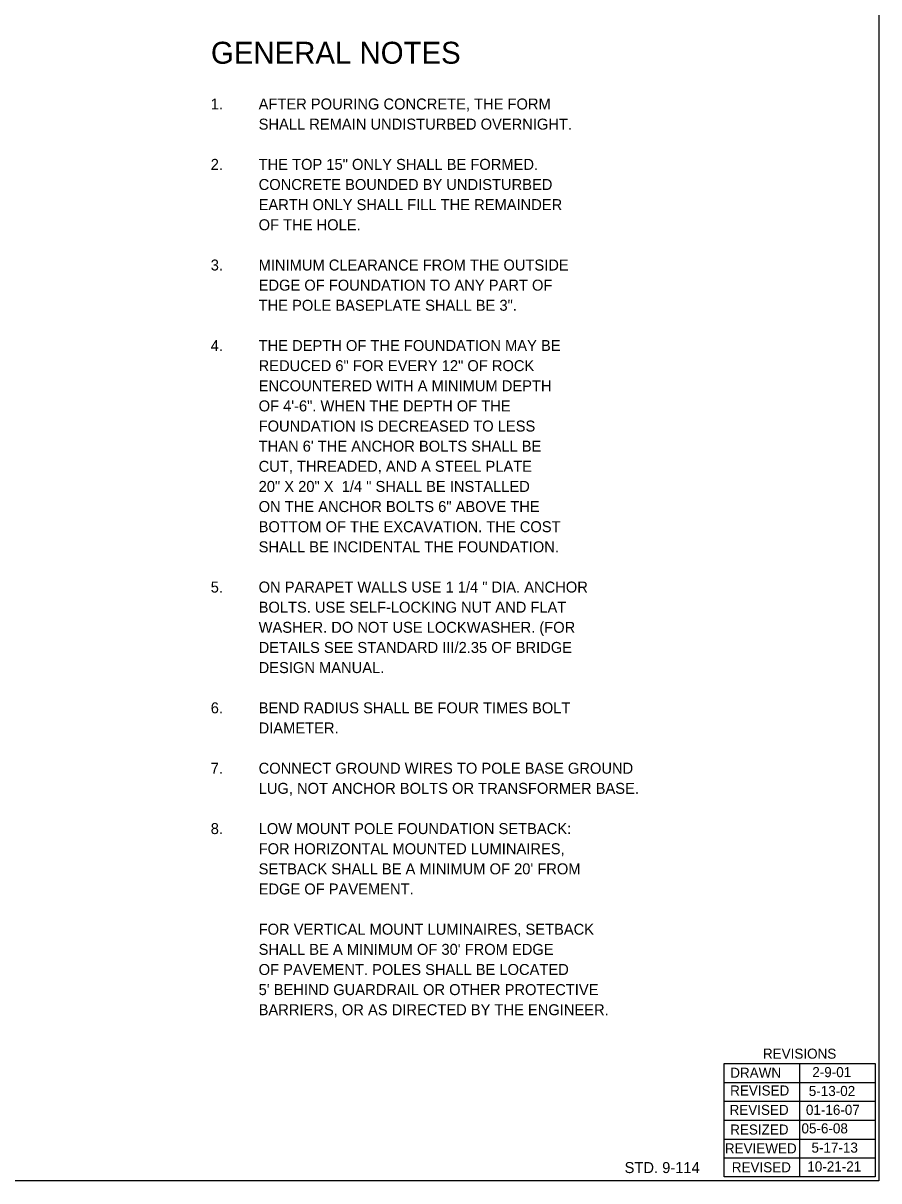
# Model space of a CAD drawing. Extents: x 1571875 to 1573450, y 1588861 to 1589861.
# Drawn here: x 1572982 to 1573450, y 1588861 to 1589494 of the extents above; entities that cross this region are included whole.
import ezdxf

# ---------------------------------------------------------------- set-up
doc = ezdxf.new("R2010")
doc.units = 0
doc.layers.add('Level 35', color=7, linetype='Continuous')
doc.layers.add('Level 59', color=7, linetype='Continuous')

msp = doc.modelspace()

# ---------------------------------------------------------------- linework, layer by layer
at = {"layer": 'Level 35'}
for p, q in [((1573449.7, 1589861.28), (1573449.7, 1588861.28)), ((1573449.7, 1588861.28), (1571874.7, 1588861.28))]:
    msp.add_line(p, q, dxfattribs=at)
at = {"layer": 'Level 59'}
for p, q in [((1573365.19, 1588925.38), (1573447.69, 1588925.38)), ((1573365.19, 1588863.5), (1573365.19, 1588925.38)), ((1573365.19, 1588925.38), (1573447.69, 1588925.38)), ((1573406.44, 1588925.38), (1573406.44, 1588863.5)), ((1573447.69, 1588925.38), (1573447.69, 1588863.5)), ((1573365.19, 1588873.82), (1573365.19, 1588915.07)), ((1573365.19, 1588915.06), (1573447.69, 1588915.06)), ((1573447.69, 1588913.9), (1573447.69, 1588873.82)), ((1573365.19, 1588904.75), (1573447.69, 1588904.75)), ((1573365.19, 1588894.44), (1573447.69, 1588894.44)), ((1573365.19, 1588884.13), (1573447.69, 1588884.13)), ((1573365.19, 1588873.82), (1573447.69, 1588873.82)), ((1573447.69, 1588863.5), (1573365.19, 1588863.5))]:
    msp.add_line(p, q, dxfattribs=at)
msp.add_lwpolyline([(1571874.7, 1589861.28), (1573449.7, 1589861.28), (1573449.7, 1588861.28), (1571874.7, 1588861.28)], close=True, dxfattribs=at)

# ---------------------------------------------------------------- texts
for s, height, p in [('GENERAL NOTES', 12, (1573084.83, 1589471.8)), ('1.', 6, (1573084.72, 1589446.79)), ('AFTER POURING CONCRETE, THE FORM', 6, (1573110.89, 1589446.79)), ('SHALL REMAIN UNDISTURBED OVERNIGHT.', 6, (1573110.89, 1589435.79)), ('2.', 6, (1573084.72, 1589413.79)), ('THE TOP 15" ONLY SHALL BE FORMED. ', 6, (1573110.89, 1589413.79)), ('CONCRETE BOUNDED BY UNDISTURBED ', 6, (1573110.89, 1589402.79)), ('EARTH ONLY SHALL FILL THE REMAINDER', 6, (1573110.89, 1589391.79)), ('OF THE HOLE.', 6, (1573110.89, 1589380.79)), ('3.', 6, (1573084.72, 1589358.79)), ('MINIMUM CLEARANCE FROM THE OUTSIDE', 6, (1573110.89, 1589358.79)), ('EDGE OF FOUNDATION TO ANY PART OF ', 6, (1573110.89, 1589347.79)), ('THE POLE BASEPLATE SHALL BE 3".', 6, (1573110.89, 1589336.79)), ('4.', 6, (1573084.72, 1589314.79)), ('THE DEPTH OF THE FOUNDATION MAY BE', 6, (1573110.89, 1589314.79)), ('REDUCED 6" FOR EVERY 12" OF ROCK ', 6, (1573110.89, 1589303.79)), ('ENCOUNTERED WITH A MINIMUM DEPTH ', 6, (1573110.89, 1589292.79)), ('OF 4\'-6". WHEN THE DEPTH OF THE ', 6, (1573110.89, 1589281.79)), ('FOUNDATION IS DECREASED TO LESS', 6, (1573110.89, 1589270.79)), ("THAN 6' THE ANCHOR BOLTS SHALL BE", 6, (1573110.89, 1589259.79)), ('CUT, THREADED, AND A STEEL PLATE ', 6, (1573110.89, 1589248.79)), ('20" X 20" X  1/4 " SHALL BE INSTALLED ', 6, (1573110.89, 1589237.79)), ('ON THE ANCHOR BOLTS 6" ABOVE THE ', 6, (1573110.89, 1589226.79)), ('BOTTOM OF THE EXCAVATION. THE COST ', 6, (1573110.89, 1589215.79)), ('SHALL BE INCIDENTAL THE FOUNDATION.', 6, (1573110.89, 1589204.79)), ('5.', 6, (1573084.72, 1589182.79)), ('ON PARAPET WALLS USE 1 1/4 " DIA. ANCHOR', 6, (1573110.89, 1589182.79)), ('BOLTS. USE SELF-LOCKING NUT AND FLAT ', 6, (1573110.89, 1589171.79)), ('WASHER. DO NOT USE LOCKWASHER. (FOR ', 6, (1573110.89, 1589160.79)), ('DETAILS SEE STANDARD III/2.35 OF BRIDGE ', 6, (1573110.89, 1589149.79)), ('DESIGN MANUAL.', 6, (1573110.89, 1589138.79)), ('6.', 6, (1573084.72, 1589116.79)), ('BEND RADIUS SHALL BE FOUR TIMES BOLT ', 6, (1573110.89, 1589116.79)), ('DIAMETER.', 6, (1573110.89, 1589105.79)), ('7.', 6, (1573084.72, 1589083.79)), ('CONNECT GROUND WIRES TO POLE BASE GROUND', 6, (1573110.89, 1589083.79)), ('LUG, NOT ANCHOR BOLTS OR TRANSFORMER BASE.', 6, (1573110.89, 1589072.79)), ('8.', 6, (1573084.72, 1589050.79)), ('LOW MOUNT POLE FOUNDATION SETBACK:', 6, (1573110.89, 1589050.79)), ('FOR HORIZONTAL MOUNTED LUMINAIRES,', 6, (1573110.89, 1589039.79)), ("SETBACK SHALL BE A MINIMUM OF 20' FROM ", 6, (1573110.89, 1589028.79)), ('EDGE OF PAVEMENT.', 6, (1573110.89, 1589017.79)), ('FOR VERTICAL MOUNT LUMINAIRES, SETBACK', 6, (1573110.89, 1588995.79)), ("SHALL BE A MINIMUM OF 30' FROM EDGE", 6, (1573110.89, 1588984.79)), ('OF PAVEMENT. POLES SHALL BE LOCATED ', 6, (1573110.89, 1588973.79)), ("5' BEHIND GUARDRAIL OR OTHER PROTECTIVE", 6, (1573110.89, 1588962.79)), ('BARRIERS, OR AS DIRECTED BY THE ENGINEER.   ', 6, (1573110.89, 1588951.79)), ('DRAWN', 5.5, (1573368.52, 1588917.62)), ('  2-9-01', 5.5, (1573409.26, 1588917.96)), (' 5-13-02', 5.5, (1573409.39, 1588907.64)), ('01-16-07', 5.5, (1573409.87, 1588897.33)), ('05-6-08 ', 5.5, (1573407.44, 1588887.21)), ('5-17-13', 5.5, (1573412.9, 1588876.71)), ('STD. 9-114', 6, (1573310.82, 1588865.54)), ('REVISED', 5.5, (1573369.37, 1588865.96)), ('10-21-21', 5.5, (1573410.63, 1588866.39))]:
    msp.add_text(s, height=height, dxfattribs=at).set_placement(p)
for s, p in [('REVISIONS', (1573386.4, 1588928.04)), ('REVISED', (1573368.46, 1588907.91)), ('REVISED', (1573368.14, 1588897.31)), ('RESIZED', (1573368.49, 1588886.58)), ('REVIEWED', (1573365.59, 1588876.27))]:
    msp.add_text(s, height=5.5, rotation=360, dxfattribs=at).set_placement(p)

doc.saveas('drawing.dxf')
